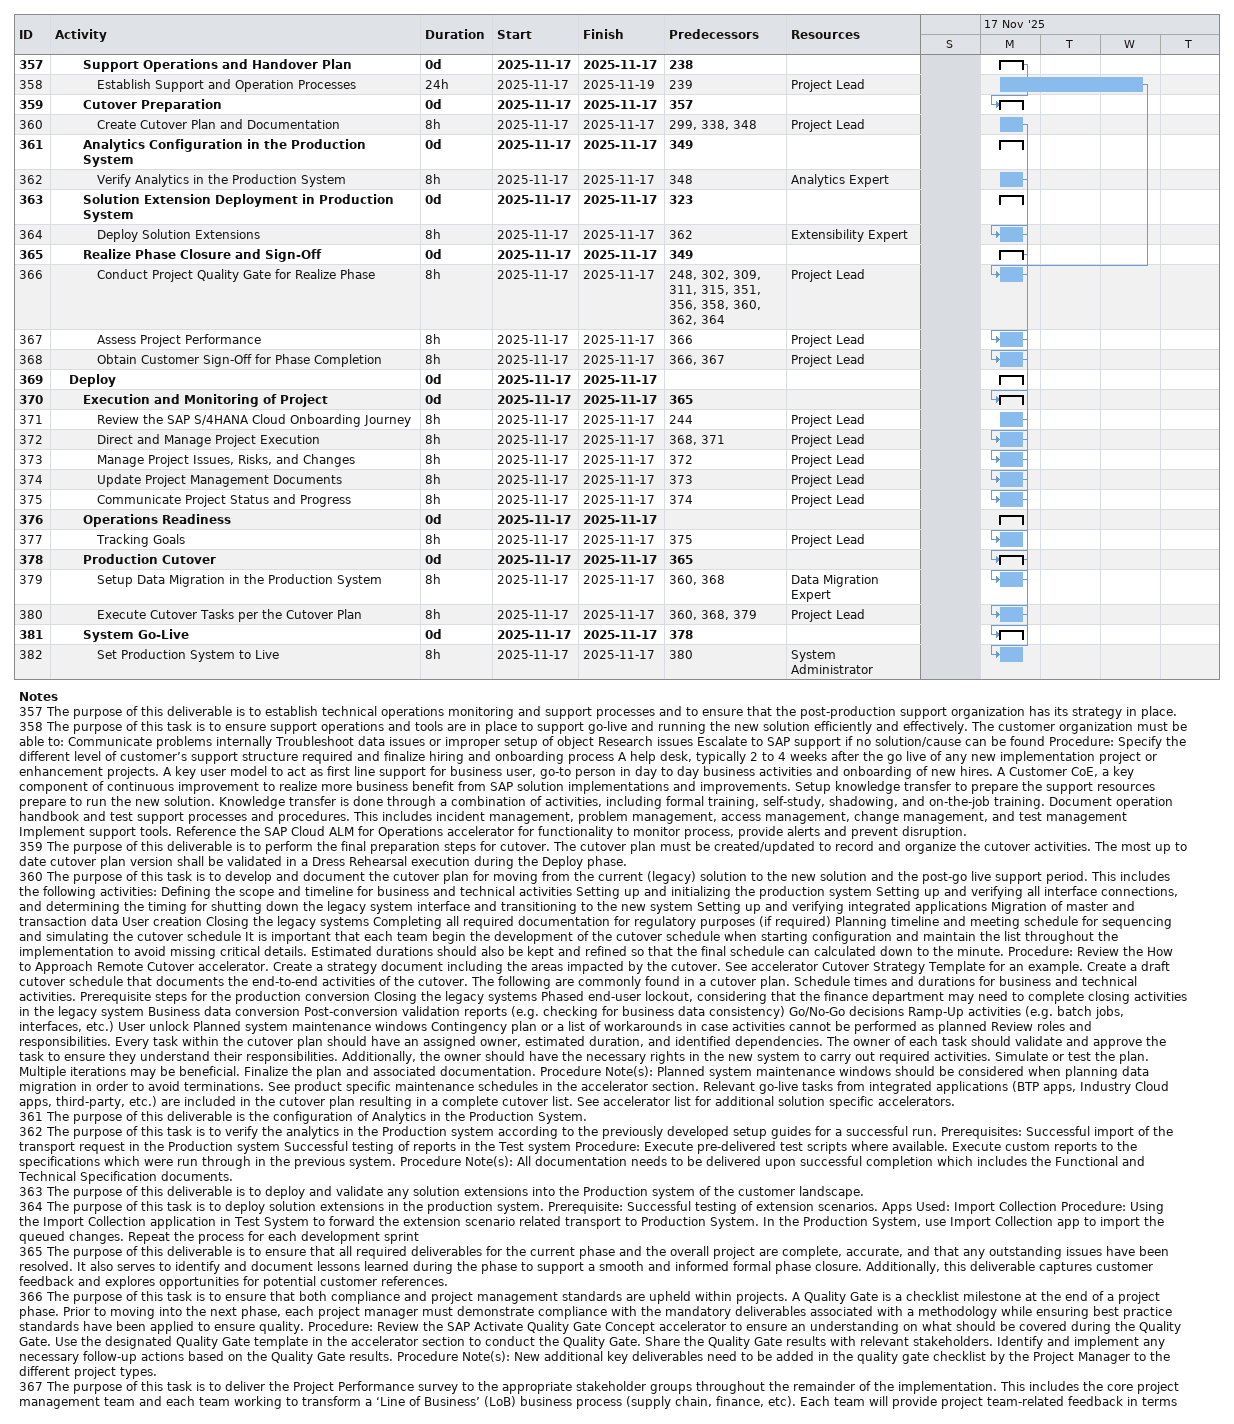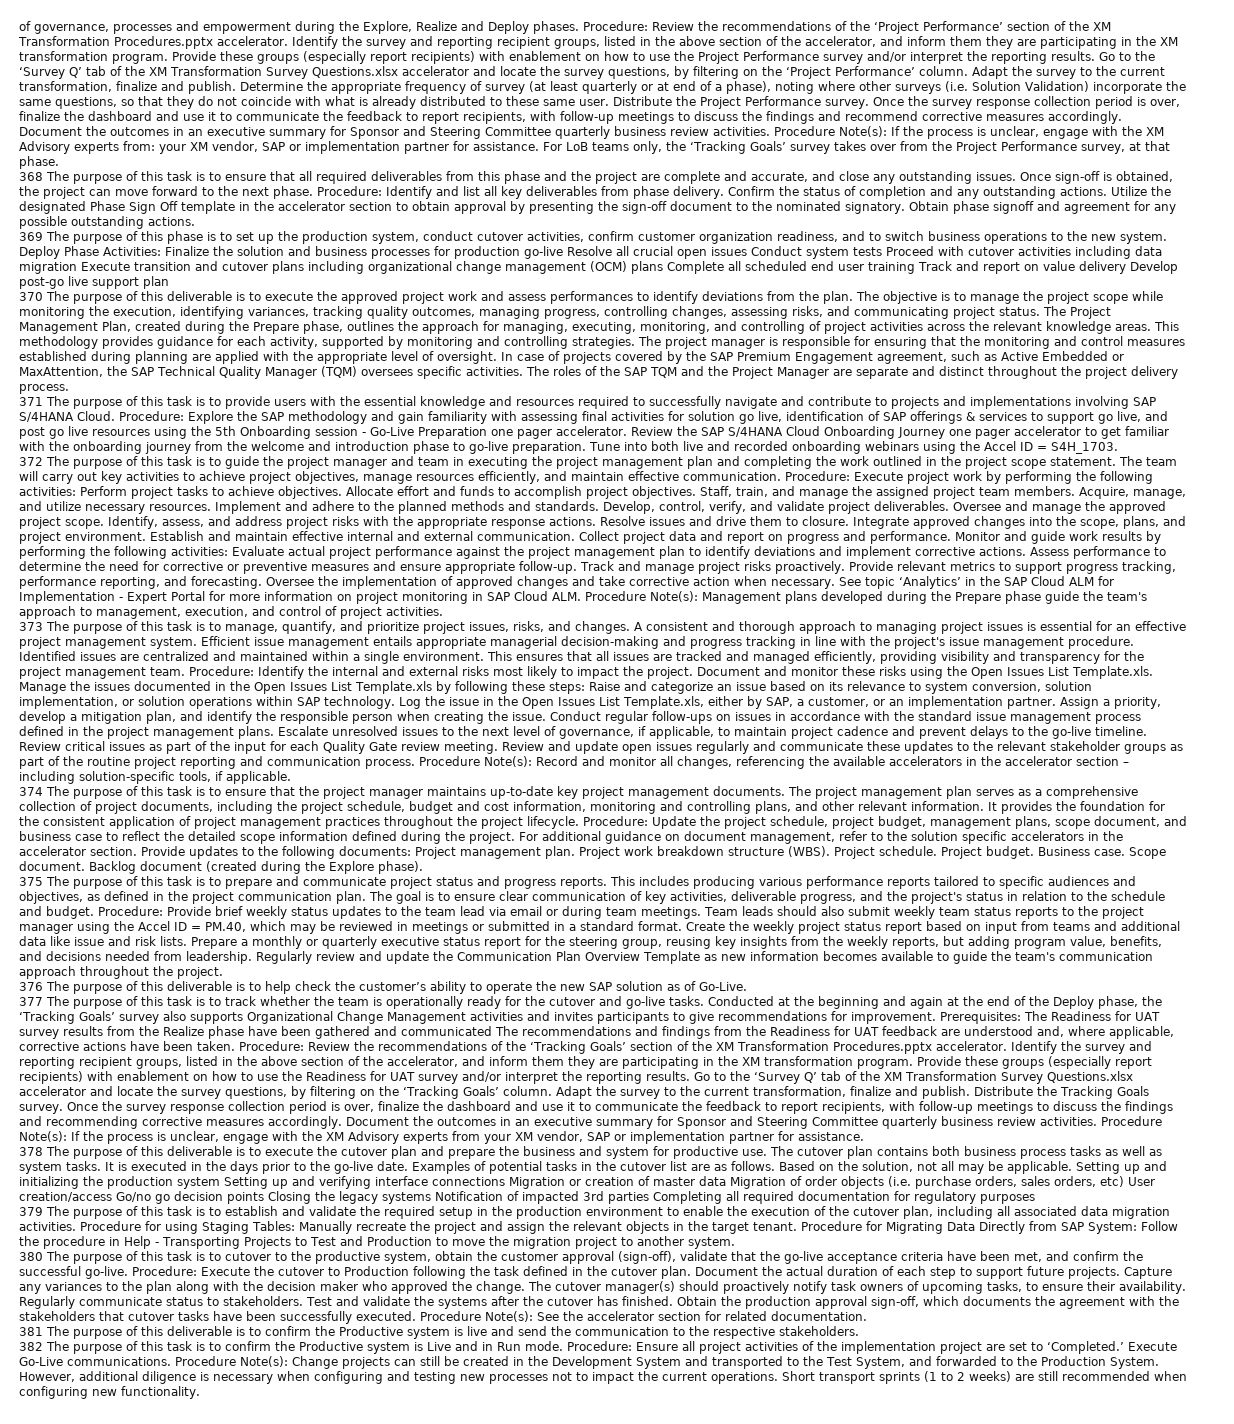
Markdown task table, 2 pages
| ID | Level | Task | Duration | Start | Finish | Predecessors | Resources |
|---|---|---|---|---|---|---|---|
| 357 | 3 | **Support Operations and Handover Plan** | 0d | 2025-11-17 | 2025-11-17 | 238 |  |
| 358 | 4 | Establish Support and Operation Processes | 24h | 2025-11-17 | 2025-11-19 | 239 | Project Lead |
| 359 | 3 | **Cutover Preparation** | 0d | 2025-11-17 | 2025-11-17 | 357 |  |
| 360 | 4 | Create Cutover Plan and Documentation | 8h | 2025-11-17 | 2025-11-17 | 299, 338, 348 | Project Lead |
| 361 | 3 | **Analytics Configuration in the Production System** | 0d | 2025-11-17 | 2025-11-17 | 349 |  |
| 362 | 4 | Verify Analytics in the Production System | 8h | 2025-11-17 | 2025-11-17 | 348 | Analytics Expert |
| 363 | 3 | **Solution Extension Deployment in Production System** | 0d | 2025-11-17 | 2025-11-17 | 323 |  |
| 364 | 4 | Deploy Solution Extensions | 8h | 2025-11-17 | 2025-11-17 | 362 | Extensibility Expert |
| 365 | 3 | **Realize Phase Closure and Sign-Off** | 0d | 2025-11-17 | 2025-11-17 | 349 |  |
| 366 | 4 | Conduct Project Quality Gate for Realize Phase | 8h | 2025-11-17 | 2025-11-17 | 248, 302, 309, 311, 315, 351, 356, 358, 360, 362, 364 | Project Lead |
| 367 | 4 | Assess Project Performance | 8h | 2025-11-17 | 2025-11-17 | 366 | Project Lead |
| 368 | 4 | Obtain Customer Sign-Off for Phase Completion | 8h | 2025-11-17 | 2025-11-17 | 366, 367 | Project Lead |
| 369 | 2 | **Deploy** | 0d | 2025-11-17 | 2025-11-17 |  |  |
| 370 | 3 | **Execution and Monitoring of Project** | 0d | 2025-11-17 | 2025-11-17 | 365 |  |
| 371 | 4 | Review the SAP S/4HANA Cloud Onboarding Journey | 8h | 2025-11-17 | 2025-11-17 | 244 | Project Lead |
| 372 | 4 | Direct and Manage Project Execution | 8h | 2025-11-17 | 2025-11-17 | 368, 371 | Project Lead |
| 373 | 4 | Manage Project Issues, Risks, and Changes | 8h | 2025-11-17 | 2025-11-17 | 372 | Project Lead |
| 374 | 4 | Update Project Management Documents | 8h | 2025-11-17 | 2025-11-17 | 373 | Project Lead |
| 375 | 4 | Communicate Project Status and Progress | 8h | 2025-11-17 | 2025-11-17 | 374 | Project Lead |
| 376 | 3 | **Operations Readiness** | 0d | 2025-11-17 | 2025-11-17 |  |  |
| 377 | 4 | Tracking Goals | 8h | 2025-11-17 | 2025-11-17 | 375 | Project Lead |
| 378 | 3 | **Production Cutover** | 0d | 2025-11-17 | 2025-11-17 | 365 |  |
| 379 | 4 | Setup Data Migration in the Production System | 8h | 2025-11-17 | 2025-11-17 | 360, 368 | Data Migration Expert |
| 380 | 4 | Execute Cutover Tasks per the Cutover Plan | 8h | 2025-11-17 | 2025-11-17 | 360, 368, 379 | Project Lead |
| 381 | 3 | **System Go-Live** | 0d | 2025-11-17 | 2025-11-17 | 378 |  |
| 382 | 4 | Set Production System to Live | 8h | 2025-11-17 | 2025-11-17 | 380 | System Administrator |

Notes
- 357: The purpose of this deliverable is to establish technical operations monitoring and support processes and to ensure that the post-production support organization has its strategy in place.
- 358: The purpose of this task is to ensure support operations and tools are in place to support go-live and running the new solution efficiently and effectively. The customer organization must be able to: Communicate problems internally Troubleshoot data issues or improper setup of object Research issues Escalate to SAP support if no solution/cause can be found Procedure: Specify the different level of customer’s support structure required and finalize hiring and onboarding process A help desk, typically 2 to 4 weeks after the go live of any new implementation project or enhancement projects. A key user model to act as first line support for business user, go-to person in day to day business activities and onboarding of new hires. A Customer CoE, a key component of continuous improvement to realize more business benefit from SAP solution implementations and improvements. Setup knowledge transfer to prepare the support resources prepare to run the new solution. Knowledge transfer is done through a combination of activities, including formal training, self-study, shadowing, and on-the-job training. Document operation handbook and test support processes and procedures. This includes incident management, problem management, access management, change management, and test management Implement support tools. Reference the SAP Cloud ALM for Operations accelerator for functionality to monitor process, provide alerts and prevent disruption.
- 359: The purpose of this deliverable is to perform the final preparation steps for cutover. The cutover plan must be created/updated to record and organize the cutover activities. The most up to date cutover plan version shall be validated in a Dress Rehearsal execution during the Deploy phase.
- 360: The purpose of this task is to develop and document the cutover plan for moving from the current (legacy) solution to the new solution and the post-go live support period. This includes the following activities: Defining the scope and timeline for business and technical activities Setting up and initializing the production system Setting up and verifying all interface connections, and determining the timing for shutting down the legacy system interface and transitioning to the new system Setting up and verifying integrated applications Migration of master and transaction data User creation Closing the legacy systems Completing all required documentation for regulatory purposes (if required) Planning timeline and meeting schedule for sequencing and simulating the cutover schedule It is important that each team begin the development of the cutover schedule when starting configuration and maintain the list throughout the implementation to avoid missing critical details. Estimated durations should also be kept and refined so that the final schedule can calculated down to the minute. Procedure: Review the How to Approach Remote Cutover accelerator. Create a strategy document including the areas impacted by the cutover. See accelerator Cutover Strategy Template for an example. Create a draft cutover schedule that documents the end-to-end activities of the cutover. The following are commonly found in a cutover plan. Schedule times and durations for business and technical activities. Prerequisite steps for the production conversion Closing the legacy systems Phased end-user lockout, considering that the finance department may need to complete closing activities in the legacy system Business data conversion Post-conversion validation reports (e.g. checking for business data consistency) Go/No-Go decisions Ramp-Up activities (e.g. batch jobs, interfaces, etc.) User unlock Planned system maintenance windows Contingency plan or a list of workarounds in case activities cannot be performed as planned Review roles and responsibilities. Every task within the cutover plan should have an assigned owner, estimated duration, and identified dependencies. The owner of each task should validate and approve the task to ensure they understand their responsibilities. Additionally, the owner should have the necessary rights in the new system to carry out required activities. Simulate or test the plan. Multiple iterations may be beneficial. Finalize the plan and associated documentation. Procedure Note(s): Planned system maintenance windows should be considered when planning data migration in order to avoid terminations. See product specific maintenance schedules in the accelerator section. Relevant go-live tasks from integrated applications (BTP apps, Industry Cloud apps, third-party, etc.) are included in the cutover plan resulting in a complete cutover list. See accelerator list for additional solution specific accelerators.
- 361: The purpose of this deliverable is the configuration of Analytics in the Production System.
- 362: The purpose of this task is to verify the analytics in the Production system according to the previously developed setup guides for a successful run. Prerequisites: Successful import of the transport request in the Production system Successful testing of reports in the Test system Procedure: Execute pre-delivered test scripts where available. Execute custom reports to the specifications which were run through in the previous system. Procedure Note(s): All documentation needs to be delivered upon successful completion which includes the Functional and Technical Specification documents.
- 363: The purpose of this deliverable is to deploy and validate any solution extensions into the Production system of the customer landscape.
- 364: The purpose of this task is to deploy solution extensions in the production system. Prerequisite: Successful testing of extension scenarios. Apps Used: Import Collection Procedure: Using the Import Collection application in Test System to forward the extension scenario related transport to Production System. In the Production System, use Import Collection app to import the queued changes. Repeat the process for each development sprint
- 365: The purpose of this deliverable is to ensure that all required deliverables for the current phase and the overall project are complete, accurate, and that any outstanding issues have been resolved. It also serves to identify and document lessons learned during the phase to support a smooth and informed formal phase closure. Additionally, this deliverable captures customer feedback and explores opportunities for potential customer references.
- 366: The purpose of this task is to ensure that both compliance and project management standards are upheld within projects. A Quality Gate is a checklist milestone at the end of a project phase. Prior to moving into the next phase, each project manager must demonstrate compliance with the mandatory deliverables associated with a methodology while ensuring best practice standards have been applied to ensure quality. Procedure: Review the SAP Activate Quality Gate Concept accelerator to ensure an understanding on what should be covered during the Quality Gate. Use the designated Quality Gate template in the accelerator section to conduct the Quality Gate. Share the Quality Gate results with relevant stakeholders. Identify and implement any necessary follow-up actions based on the Quality Gate results. Procedure Note(s): New additional key deliverables need to be added in the quality gate checklist by the Project Manager to the different project types.
- 367: The purpose of this task is to deliver the Project Performance survey to the appropriate stakeholder groups throughout the remainder of the implementation. This includes the core project management team and each team working to transform a ‘Line of Business’ (LoB) business process (supply chain, finance, etc). Each team will provide project team-related feedback in terms of governance, processes and empowerment during the Explore, Realize and Deploy phases. Procedure: Review the recommendations of the ‘Project Performance’ section of the XM Transformation Procedures.pptx accelerator. Identify the survey and reporting recipient groups, listed in the above section of the accelerator, and inform them they are participating in the XM transformation program. Provide these groups (especially report recipients) with enablement on how to use the Project Performance survey and/or interpret the reporting results. Go to the ‘Survey Q’ tab of the XM Transformation Survey Questions.xlsx accelerator and locate the survey questions, by filtering on the ‘Project Performance’ column. Adapt the survey to the current transformation, finalize and publish. Determine the appropriate frequency of survey (at least quarterly or at end of a phase), noting where other surveys (i.e. Solution Validation) incorporate the same questions, so that they do not coincide with what is already distributed to these same user. Distribute the Project Performance survey. Once the survey response collection period is over, finalize the dashboard and use it to communicate the feedback to report recipients, with follow-up meetings to discuss the findings and recommend corrective measures accordingly. Document the outcomes in an executive summary for Sponsor and Steering Committee quarterly business review activities. Procedure Note(s): If the process is unclear, engage with the XM Advisory experts from: your XM vendor, SAP or implementation partner for assistance. For LoB teams only, the ‘Tracking Goals’ survey takes over from the Project Performance survey, at that phase.
- 368: The purpose of this task is to ensure that all required deliverables from this phase and the project are complete and accurate, and close any outstanding issues. Once sign-off is obtained, the project can move forward to the next phase. Procedure: Identify and list all key deliverables from phase delivery. Confirm the status of completion and any outstanding actions. Utilize the designated Phase Sign Off template in the accelerator section to obtain approval by presenting the sign-off document to the nominated signatory. Obtain phase signoff and agreement for any possible outstanding actions.
- 369: The purpose of this phase is to set up the production system, conduct cutover activities, confirm customer organization readiness, and to switch business operations to the new system. Deploy Phase Activities: Finalize the solution and business processes for production go-live Resolve all crucial open issues Conduct system tests Proceed with cutover activities including data migration Execute transition and cutover plans including organizational change management (OCM) plans Complete all scheduled end user training Track and report on value delivery Develop post-go live support plan
- 370: The purpose of this deliverable is to execute the approved project work and assess performances to identify deviations from the plan. The objective is to manage the project scope while monitoring the execution, identifying variances, tracking quality outcomes, managing progress, controlling changes, assessing risks, and communicating project status. The Project Management Plan, created during the Prepare phase, outlines the approach for managing, executing, monitoring, and controlling of project activities across the relevant knowledge areas. This methodology provides guidance for each activity, supported by monitoring and controlling strategies. The project manager is responsible for ensuring that the monitoring and control measures established during planning are applied with the appropriate level of oversight. In case of projects covered by the SAP Premium Engagement agreement, such as Active Embedded or MaxAttention, the SAP Technical Quality Manager (TQM) oversees specific activities. The roles of the SAP TQM and the Project Manager are separate and distinct throughout the project delivery process.
- 371: The purpose of this task is to provide users with the essential knowledge and resources required to successfully navigate and contribute to projects and implementations involving SAP S/4HANA Cloud. Procedure: Explore the SAP methodology and gain familiarity with assessing final activities for solution go live, identification of SAP offerings & services to support go live, and post go live resources using the 5th Onboarding session - Go-Live Preparation one pager accelerator. Review the SAP S/4HANA Cloud Onboarding Journey one pager accelerator to get familiar with the onboarding journey from the welcome and introduction phase to go-live preparation. Tune into both live and recorded onboarding webinars using the Accel ID = S4H_1703.
- 372: The purpose of this task is to guide the project manager and team in executing the project management plan and completing the work outlined in the project scope statement. The team will carry out key activities to achieve project objectives, manage resources efficiently, and maintain effective communication. Procedure: Execute project work by performing the following activities: Perform project tasks to achieve objectives. Allocate effort and funds to accomplish project objectives. Staff, train, and manage the assigned project team members. Acquire, manage, and utilize necessary resources. Implement and adhere to the planned methods and standards. Develop, control, verify, and validate project deliverables. Oversee and manage the approved project scope. Identify, assess, and address project risks with the appropriate response actions. Resolve issues and drive them to closure. Integrate approved changes into the scope, plans, and project environment. Establish and maintain effective internal and external communication. Collect project data and report on progress and performance. Monitor and guide work results by performing the following activities: Evaluate actual project performance against the project management plan to identify deviations and implement corrective actions. Assess performance to determine the need for corrective or preventive measures and ensure appropriate follow-up. Track and manage project risks proactively. Provide relevant metrics to support progress tracking, performance reporting, and forecasting. Oversee the implementation of approved changes and take corrective action when necessary. See topic ‘Analytics’ in the SAP Cloud ALM for Implementation - Expert Portal for more information on project monitoring in SAP Cloud ALM. Procedure Note(s): Management plans developed during the Prepare phase guide the team's approach to management, execution, and control of project activities.
- 373: The purpose of this task is to manage, quantify, and prioritize project issues, risks, and changes. A consistent and thorough approach to managing project issues is essential for an effective project management system. Efficient issue management entails appropriate managerial decision-making and progress tracking in line with the project's issue management procedure. Identified issues are centralized and maintained within a single environment. This ensures that all issues are tracked and managed efficiently, providing visibility and transparency for the project management team. Procedure: Identify the internal and external risks most likely to impact the project. Document and monitor these risks using the Open Issues List Template.xls. Manage the issues documented in the Open Issues List Template.xls by following these steps: Raise and categorize an issue based on its relevance to system conversion, solution implementation, or solution operations within SAP technology. Log the issue in the Open Issues List Template.xls, either by SAP, a customer, or an implementation partner. Assign a priority, develop a mitigation plan, and identify the responsible person when creating the issue. Conduct regular follow-ups on issues in accordance with the standard issue management process defined in the project management plans. Escalate unresolved issues to the next level of governance, if applicable, to maintain project cadence and prevent delays to the go-live timeline. Review critical issues as part of the input for each Quality Gate review meeting. Review and update open issues regularly and communicate these updates to the relevant stakeholder groups as part of the routine project reporting and communication process. Procedure Note(s): Record and monitor all changes, referencing the available accelerators in the accelerator section – including solution-specific tools, if applicable.
- 374: The purpose of this task is to ensure that the project manager maintains up-to-date key project management documents. The project management plan serves as a comprehensive collection of project documents, including the project schedule, budget and cost information, monitoring and controlling plans, and other relevant information. It provides the foundation for the consistent application of project management practices throughout the project lifecycle. Procedure: Update the project schedule, project budget, management plans, scope document, and business case to reflect the detailed scope information defined during the project. For additional guidance on document management, refer to the solution specific accelerators in the accelerator section. Provide updates to the following documents: Project management plan. Project work breakdown structure (WBS). Project schedule. Project budget. Business case. Scope document. Backlog document (created during the Explore phase).
- 375: The purpose of this task is to prepare and communicate project status and progress reports. This includes producing various performance reports tailored to specific audiences and objectives, as defined in the project communication plan. The goal is to ensure clear communication of key activities, deliverable progress, and the project's status in relation to the schedule and budget. Procedure: Provide brief weekly status updates to the team lead via email or during team meetings. Team leads should also submit weekly team status reports to the project manager using the Accel ID = PM.40, which may be reviewed in meetings or submitted in a standard format. Create the weekly project status report based on input from teams and additional data like issue and risk lists. Prepare a monthly or quarterly executive status report for the steering group, reusing key insights from the weekly reports, but adding program value, benefits, and decisions needed from leadership. Regularly review and update the Communication Plan Overview Template as new information becomes available to guide the team's communication approach throughout the project.
- 376: The purpose of this deliverable is to help check the customer’s ability to operate the new SAP solution as of Go-Live.
- 377: The purpose of this task is to track whether the team is operationally ready for the cutover and go-live tasks. Conducted at the beginning and again at the end of the Deploy phase, the ‘Tracking Goals’ survey also supports Organizational Change Management activities and invites participants to give recommendations for improvement. Prerequisites: The Readiness for UAT survey results from the Realize phase have been gathered and communicated The recommendations and findings from the Readiness for UAT feedback are understood and, where applicable, corrective actions have been taken. Procedure: Review the recommendations of the ‘Tracking Goals’ section of the XM Transformation Procedures.pptx accelerator. Identify the survey and reporting recipient groups, listed in the above section of the accelerator, and inform them they are participating in the XM transformation program. Provide these groups (especially report recipients) with enablement on how to use the Readiness for UAT survey and/or interpret the reporting results. Go to the ‘Survey Q’ tab of the XM Transformation Survey Questions.xlsx accelerator and locate the survey questions, by filtering on the ‘Tracking Goals’ column. Adapt the survey to the current transformation, finalize and publish. Distribute the Tracking Goals survey. Once the survey response collection period is over, finalize the dashboard and use it to communicate the feedback to report recipients, with follow-up meetings to discuss the findings and recommending corrective measures accordingly. Document the outcomes in an executive summary for Sponsor and Steering Committee quarterly business review activities. Procedure Note(s): If the process is unclear, engage with the XM Advisory experts from your XM vendor, SAP or implementation partner for assistance.
- 378: The purpose of this deliverable is to execute the cutover plan and prepare the business and system for productive use. The cutover plan contains both business process tasks as well as system tasks. It is executed in the days prior to the go-live date. Examples of potential tasks in the cutover list are as follows. Based on the solution, not all may be applicable. Setting up and initializing the production system Setting up and verifying interface connections Migration or creation of master data Migration of order objects (i.e. purchase orders, sales orders, etc) User creation/access Go/no go decision points Closing the legacy systems Notification of impacted 3rd parties Completing all required documentation for regulatory purposes
- 379: The purpose of this task is to establish and validate the required setup in the production environment to enable the execution of the cutover plan, including all associated data migration activities. Procedure for using Staging Tables: Manually recreate the project and assign the relevant objects in the target tenant. Procedure for Migrating Data Directly from SAP System: Follow the procedure in Help - Transporting Projects to Test and Production to move the migration project to another system.
- 380: The purpose of this task is to cutover to the productive system, obtain the customer approval (sign-off), validate that the go-live acceptance criteria have been met, and confirm the successful go-live. Procedure: Execute the cutover to Production following the task defined in the cutover plan. Document the actual duration of each step to support future projects. Capture any variances to the plan along with the decision maker who approved the change. The cutover manager(s) should proactively notify task owners of upcoming tasks, to ensure their availability. Regularly communicate status to stakeholders. Test and validate the systems after the cutover has finished. Obtain the production approval sign-off, which documents the agreement with the stakeholders that cutover tasks have been successfully executed. Procedure Note(s): See the accelerator section for related documentation.
- 381: The purpose of this deliverable is to confirm the Productive system is live and send the communication to the respective stakeholders.
- 382: The purpose of this task is to confirm the Productive system is Live and in Run mode. Procedure: Ensure all project activities of the implementation project are set to ‘Completed.’ Execute Go-Live communications. Procedure Note(s): Change projects can still be created in the Development System and transported to the Test System, and forwarded to the Production System. However, additional diligence is necessary when configuring and testing new processes not to impact the current operations. Short transport sprints (1 to 2 weeks) are still recommended when configuring new functionality.
